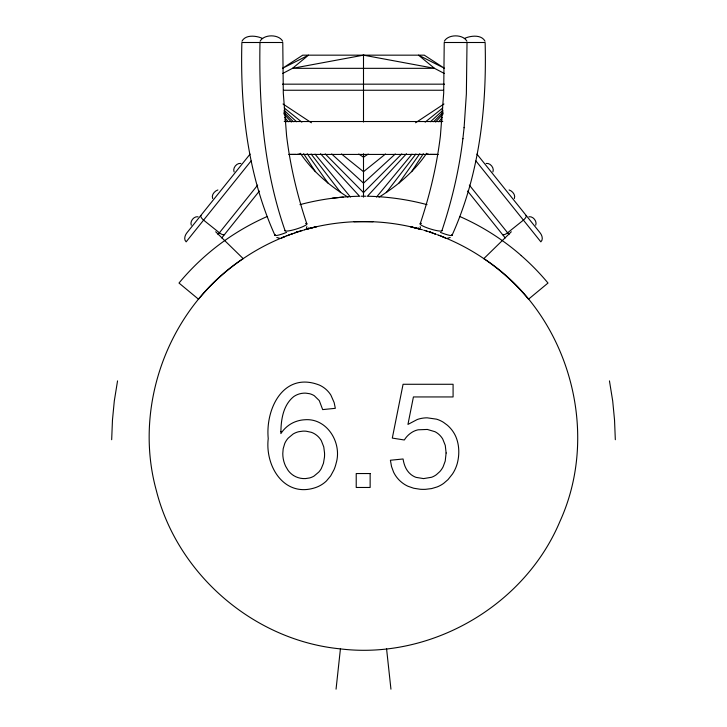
<?xml version="1.0" encoding="UTF-8"?>
<svg xmlns="http://www.w3.org/2000/svg" width="727" height="727" viewBox="0 0 727 727"><rect width="100%" height="100%" fill="white"/><g stroke="black" fill="none" stroke-linecap="round" stroke-linejoin="round"><path stroke-width="1.09" d="M467.016 42.502L466.37 93.883L464.099 127.725M111.676 439.708L112.467 419.997L114.303 400.959L117.547 380.893M441.862 230.832C451.821 200.925 459.119 170.109 462.881 138.793L462.917 138.448M336.056 689.169L340.418 648.893C431.075 659.871 524.558 605.764 559.917 521.468C601.538 430.284 567.723 313.464 483.846 258.612M462.881 138.793L464.126 127.434M260.102 41.212C263.965 34.078 278.786 34.087 282.658 41.203M241.991 41.203C245.544 34.296 256.658 35.632 262.629 38.522M444.342 41.203C448.214 34.087 463.035 34.078 466.898 41.212M492.924 171.881C494.56 168.064 490.225 162.666 486.145 163.439M514.325 198.544C515.888 195.009 512.362 190.974 509.109 189.947M535.717 225.206C537.353 221.39 533.018 215.992 528.938 216.764M420.179 223.834C429.793 195.218 436.809 165.701 440.417 135.713L443.697 93.12L444.224 42.502L485.127 42.502C486.899 108.069 479.302 174.889 452.094 235.203A11.932 1.554 22.8 0 0 451.703 234.585M306.494 227.66L306.885 226.651M198.062 216.764C193.982 215.992 189.665 221.399 191.283 225.206M426.622 153.297C414.508 171.318 397.442 185.758 379.058 197.135M411.609 171.69L423.359 153.697M398.95 183.14L419.815 153.706M386.291 192.6L415.899 153.997M440.689 121.673L442.071 119.873M250.07 154.115L186.912 232.813C184.949 235.194 183.504 239.437 186.148 241.855L251.079 160.94M217.991 234.539L257.667 185.103M221.771 237.92L259.394 191.037M376.522 197.026L411.973 154.142M438.744 121.754L442.361 117.383M198.498 299.206C221.899 270.935 252.669 248.87 286.947 235.766M367.335 196.354L406.475 153.742M435.627 122L443.306 113.639M299.769 153.806L298.07 154.333M401.786 153.915L363.5 192.6L325.214 153.915M433.683 121.682L443.252 112.003M483.855 258.594L511.317 231.768M395.306 153.97L363.5 183.14L331.694 153.97M430.466 121.727L443.025 110.204M528.702 299.042L548.004 283.048A239.528 239.528 0 0 0 521.214 255.595M385.519 153.988L363.5 171.69L341.481 153.988M425.159 122.118L442.77 107.95M243.154 258.612C169.182 307.521 132.705 404.857 156.287 490.343C177.397 574.521 254.041 640.514 340.418 648.884M368.235 154.051L363.5 157.177L358.765 154.051M415.562 122.772L443.961 104.006M464.371 38.522C470.342 35.632 481.456 34.296 485.009 41.203M308.848 227.905L307.912 228.396M282.739 73.436L292.518 68.329L308.502 55.161L282.467 68.329L302.723 55.161L424.277 55.161L444.533 68.329L418.498 55.161L434.482 68.329L444.261 73.436M450.204 237.475L447.314 238.311M307.367 228.66L304.586 229.75C341.981 219.081 382.248 218.791 419.761 229.05L410.619 226.769L422.414 229.75M267.254 216.482C244.908 226.279 224.07 239.519 205.714 255.595A239.528 239.528 0 0 0 178.996 283.048L198.298 299.042M281.594 237.893L282.894 237.356M281.785 237.82L282.349 237.584M282.73 237.429L283.603 237.075M283.421 237.147L284.666 236.648M284.53 236.702L285.484 236.33M286.874 235.793L287.928 235.394M287.692 235.475L288.628 235.13M288.428 235.203L289.301 234.876M289.146 234.93L289.891 234.657M289.764 234.703L290.8 234.33M290.636 234.394L291.318 234.149M291.218 234.176L291.89 233.94M292.009 233.903L292.836 233.612M291.772 233.985L292.272 233.803M292.654 233.667L293.181 233.485M293.09 233.521L294.335 233.085M304.504 229.787L303.85 230.005M294.526 233.022L295.562 232.676M295.426 232.722L296.716 232.295M296.616 232.331L298.997 231.559M297.234 232.122L297.788 231.949M217.891 189.947C214.638 190.974 211.112 195.009 212.675 198.544M298.824 231.613L299.415 231.431M299.624 231.359L300.615 231.059M298.452 231.45L300.796 231.004M301.569 230.695L302.023 230.559M302.468 230.495L300.624 230.95M302.123 230.532L303.077 230.314M299.96 204.65C319.098 199.516 338.846 196.717 358.656 196.254M363.5 55.161L292.518 68.329L434.482 68.329L363.5 55.161L363.5 122.009M297.906 231.549L296.28 231.777M332.339 198.217L343.208 197.062M297.743 154.342L297.061 154.36M353.976 221.735L373.024 221.735M296.098 154.388L290.164 154.433M361.092 196.217L365.908 196.217M282.467 84.168L444.533 84.168M283.594 90.248L443.406 90.248M284.23 121.527L442.77 121.527M438.272 154.433L288.728 154.433M436.836 154.433L430.675 154.378M430.448 154.378L429.939 154.36M368.353 196.254C388.154 196.717 407.902 199.516 427.04 204.65M428.93 154.333L427.267 153.842M279.686 238.311L276.796 237.475M240.855 163.439C236.775 162.666 232.44 168.064 234.076 171.881M430.72 231.777L429.866 231.677M424.877 230.532L423.677 230.168M425.122 230.668L426.276 231.022M426.204 231.004L426.722 231.159M426.576 231.113L427.185 231.304M426.967 231.231L427.431 231.377M427.585 231.431L428.176 231.613M428.948 231.858L429.621 232.077M429.748 232.122L430.384 232.331M430.548 232.386L431.066 232.558M430.993 232.531L432.065 232.885M432.011 232.867L432.529 233.04M432.665 233.085L433.247 233.294M433.019 233.213L433.483 233.367M433.356 233.331L434.092 233.585M434.237 233.631L434.782 233.821M434.619 233.767L435.337 234.021M434.882 233.858L435.827 234.194M435.482 234.076L436.164 234.321M437.372 234.757L438.808 235.294M438.717 235.257L440.126 235.793M440.426 235.902L441.171 236.193M441.035 236.139L441.507 236.33M441.634 236.375L443.434 237.093M441.398 236.284C475.14 249.443 505.401 271.307 528.502 299.206M443.061 236.938L444.27 237.429M444.651 237.584L445.46 237.92M444.342 237.456L445.406 237.893M420.052 228.851L419.633 228.66M459.746 216.482C482.092 226.279 502.93 239.519 521.286 255.595M419.088 228.396L418.152 227.905M300.378 153.297C312.492 171.318 329.558 185.758 347.942 197.135M283.039 104.006L311.438 122.772M284.23 107.95L301.841 122.118M283.975 110.204L296.534 121.727M215.683 231.768L243.145 258.594M283.748 112.003L293.317 121.682M283.694 113.639L291.373 122M320.525 153.742L359.665 196.354M284.639 117.383L288.255 121.754M315.027 154.142L350.478 197.026M476.93 154.115L540.088 232.813C542.106 235.239 543.442 239.528 540.852 241.855L475.921 160.94M469.333 185.103L509.009 234.539M467.606 191.037L505.229 237.92M284.929 119.873L286.311 121.673M311.101 153.997L340.709 192.6M307.185 153.706L328.05 183.14M303.641 153.697L315.391 171.69M420.115 226.651L420.506 227.66M306.821 223.834C297.207 195.218 290.191 165.701 286.583 135.713L283.303 93.12L282.776 42.502L241.873 42.502C240.101 108.069 247.698 174.889 274.906 235.203A11.932 1.554 -22.8 0 1 275.297 234.585M285.138 230.832C263.974 170.472 258.776 106.051 259.984 42.502M609.453 380.893L612.697 400.959L614.533 419.997L615.324 439.708M386.582 648.893L390.944 689.169M363.5 153.77L363.5 197.135M452.176 235.348A11.45 1.718 21.9 0 1 440.435 232.376M442.007 230.414A11.514 1.827 17.3 0 1 428.721 228.414A11.514 1.827 17.3 0 1 421.424 223.407M305.576 223.407A11.514 1.827 -17.3 0 1 298.279 228.414A11.514 1.827 -17.3 0 1 284.993 230.414M286.565 232.376A11.45 1.718 -21.9 0 1 274.824 235.348M293.463 475.476A20.483 20.483 0 0 0 305.494 478.584L309.52 477.966A17.612 17.612 0 0 0 314.055 476.058L318.78 472.077A20.592 20.592 0 0 0 321.316 468.515L323.46 463.244L324.478 457.065A40.648 40.648 0 0 0 324.542 453.003L323.76 446.887L321.352 440.726A19.493 19.493 0 0 0 319.553 438.127A20.038 20.038 0 0 0 317.381 435.882L316.59 435.228A18.239 18.239 0 0 0 311.329 432.311L306.185 431.22A25.609 25.609 0 0 0 302.841 431.147L298.67 431.729A19.638 19.638 0 0 0 293.054 434.055L288.192 438.127A20.229 20.229 0 0 0 284.73 443.506L283.166 448.823L282.785 453.621A29.434 29.434 0 0 0 285.638 466.252L288.083 470.369A20.102 20.102 0 0 0 293.481 475.458M224.616 234.494A4.98 1.999 38.7 0 1 219.4 232.785L203.587 220.127A5.271 1.899 38.7 0 1 200.961 215.51M502.384 234.494A4.98 1.999 -38.7 0 0 507.6 232.785L523.413 220.127A5.271 1.899 -38.7 0 0 526.039 215.51M280.913 431.656L280.886 433.583C284.693 427.64 290.564 423.059 297.361 421.06A30.243 30.243 0 0 1 304.477 419.779C327.032 417.68 342.263 442.87 336.165 463.117A39.267 39.267 0 0 1 333.975 469.787L330.667 475.903L326.441 480.947A29.271 29.271 0 0 1 321.325 484.873A30.171 30.171 0 0 1 315.482 487.608C284.357 498.022 264.91 466.425 268.227 438.554C265.282 408.047 284.012 371.224 319.362 385.074A26.29 26.29 0 0 1 325.896 389.272A26.199 26.199 0 0 1 330.912 395.188L334.156 402.585L335.329 408.329L322.67 409.601L319.28 400.595L314.3 395.733A16.476 16.476 0 0 0 309.466 393.68L305.867 393.162A21.356 21.356 0 0 0 303.404 393.189A19.365 19.365 0 0 0 293.79 396.542C283.385 404.857 281.04 419.106 280.913 431.656M446.114 452.985L445.233 461.036L443.134 466.761A22.728 22.728 0 0 1 439.808 471.596L436.427 474.658A19.856 19.856 0 0 1 431.565 477.266L423.568 478.602L416.089 477.375A18.184 18.184 0 0 1 410.682 474.277C406.102 470.533 403.93 464.671 403.067 458.982L390.408 460.246L391.517 466.507L393.58 472.123A29.371 29.371 0 0 0 398.46 479.32A30.843 30.843 0 0 0 400.568 481.392A29.571 29.571 0 0 0 407.965 486.254L413.708 488.244L420.097 489.244A46.437 46.437 0 0 0 425.649 489.316L431.665 488.571L437.163 486.926A30.516 30.516 0 0 0 443.706 483.328L448.023 479.593L452.53 473.931A37.186 37.186 0 0 0 457.219 463.662C459.564 454.884 459.419 445.224 455.884 436.773A31.343 31.343 0 0 0 451.767 429.848L450.731 428.594A34.505 34.505 0 0 0 447.269 425.141L443.497 422.342A28.798 28.798 0 0 0 436.554 419.17L427.158 417.825A30.189 30.189 0 0 0 417.325 419.479L407.947 424.423L413.418 396.942L453.085 396.942L453.085 384.274L403.067 384.274L392.307 438.09L404.33 439.989A23.091 23.091 0 0 1 412.1 432.22A19.82 19.82 0 0 1 418.134 429.802L427.367 429.448L434.982 431.711A18.929 18.929 0 0 1 439.353 434.819A20.038 20.038 0 0 1 442.743 439.072L445.269 445.378L446.114 452.985M316.363 226.724L307.239 229.05L316.381 226.769M370.143 473.541L356.221 473.541L356.221 487.472L370.143 487.472L370.143 473.541"/></g></svg>
